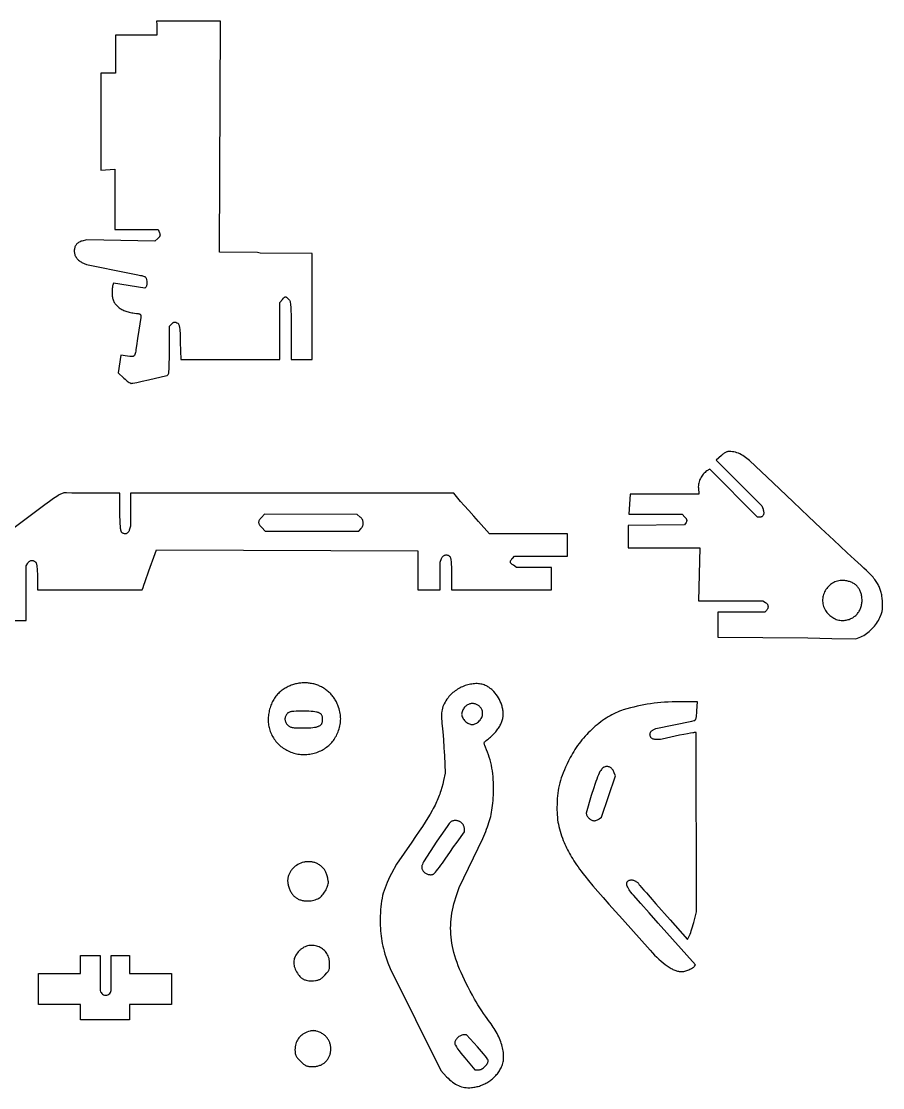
# Model space of a CAD drawing. Extents: x 28 to 1041, y 757 to 2190.
# Drawn here: x 617 to 1041, y 1662 to 2187 of the extents above; entities that cross this region are included whole.
import ezdxf

# ---------------------------------------------------------------- set-up
doc = ezdxf.new("R2010")
doc.units = 0
doc.header["$MEASUREMENT"] = 0
doc.layers.add('LAYER_1', color=18, linetype='CONTINUOUS')

msp = doc.modelspace()

# ---------------------------------------------------------------- linework, layer by layer
at = {"layer": 'LAYER_1'}
for points in [[(670.99, 2008.41), (671.31, 2008.44), (671.91, 2008.54), (673.84, 2008.91), (676.49, 2009.46), (679.59, 2010.13), (688.63, 2012.24), (688.82, 2012.32), (688.99, 2012.42), (689.14, 2012.58), (689.28, 2012.79), (689.39, 2013.07), (689.49, 2013.44), (689.57, 2013.9), (689.64, 2014.48), (689.69, 2015.17), (689.74, 2016.01), (689.8, 2018.13), (689.83, 2020.94), (689.83, 2024.55), (689.83, 2036.49), (690.91, 2037.58), (691.35, 2037.99), (691.72, 2038.29), (691.89, 2038.4), (692.05, 2038.49), (692.22, 2038.55), (692.38, 2038.58), (692.54, 2038.59), (692.71, 2038.58), (692.88, 2038.54), (693.06, 2038.47), (693.48, 2038.27), (693.96, 2037.98), (694.11, 2037.87), (694.24, 2037.72), (694.36, 2037.52), (694.47, 2037.27), (694.57, 2036.96), (694.67, 2036.6), (694.75, 2036.18), (694.83, 2035.68), (694.9, 2035.11), (694.96, 2034.47), (695.06, 2032.93), (695.15, 2031.02), (695.22, 2028.71), (695.45, 2020.08), (744.19, 2020.08), (744.19, 2048.14), (745.5, 2049.75), (745.93, 2050.28), (746.27, 2050.66), (746.42, 2050.79), (746.56, 2050.89), (746.69, 2050.96), (746.82, 2050.99), (746.96, 2050.99), (747.09, 2050.95), (747.24, 2050.89), (747.4, 2050.79), (747.77, 2050.49), (748.25, 2050.07), (748.49, 2049.84), (748.7, 2049.6), (748.89, 2049.33), (749.05, 2049.02), (749.19, 2048.64), (749.31, 2048.18), (749.41, 2047.61), (749.48, 2046.91), (749.55, 2046.07), (749.6, 2045.06), (749.63, 2043.86), (749.66, 2042.47), (749.68, 2038.97), (749.69, 2034.42), (749.69, 2020.08), (760.01, 2020.08), (760.01, 2072.37), (734.55, 2072.54), (733.18, 2072.88), (714.49, 2073.06), (714.95, 2186.58), (683.54, 2186.58), (683.67, 2185.03), (683.71, 2184.28), (683.73, 2183.38), (683.74, 2182.45), (683.72, 2181.59), (683.64, 2179.7), (663.35, 2179.69), (663.4, 2161.12), (656.12, 2161.12), (656.12, 2113.3), (663, 2113.78), (663, 2084.06), (684.37, 2084.06), (684.99, 2082.52), (685.13, 2082.09), (685.18, 2081.89), (685.22, 2081.7), (685.23, 2081.52), (685.23, 2081.35), (685.2, 2081.19), (685.16, 2081.02), (685.1, 2080.86), (685.02, 2080.7), (684.92, 2080.54), (684.8, 2080.38), (684.5, 2080.04), (684.1, 2079.68), (682.61, 2078.39), (649.17, 2079.12), (646.8, 2078.46), (646.34, 2078.32), (645.92, 2078.14), (645.52, 2077.94), (645.15, 2077.71), (644.81, 2077.46), (644.5, 2077.18), (644.22, 2076.89), (643.97, 2076.57), (643.75, 2076.24), (643.55, 2075.89), (643.39, 2075.53), (643.26, 2075.16), (643.16, 2074.77), (643.09, 2074.38), (643.04, 2073.98), (643.03, 2073.58), (643.05, 2073.18), (643.09, 2072.77), (643.17, 2072.36), (643.27, 2071.96), (643.41, 2071.56), (643.57, 2071.17), (643.76, 2070.78), (643.99, 2070.4), (644.24, 2070.04), (644.52, 2069.68), (644.83, 2069.35), (645.18, 2069.03), (645.55, 2068.72), (645.95, 2068.44), (646.38, 2068.18), (646.84, 2067.94), (649.06, 2066.89), (670.23, 2062.58), (674.35, 2061.8), (675.68, 2061.54), (676.22, 2061.42), (676.69, 2061.31), (677.09, 2061.19), (677.43, 2061.07), (677.72, 2060.95), (677.95, 2060.8), (678.14, 2060.64), (678.29, 2060.46), (678.41, 2060.26), (678.5, 2060.02), (678.56, 2059.75), (678.62, 2059.44), (678.7, 2058.69), (678.74, 2058.21), (678.74, 2057.75), (678.73, 2057.31), (678.69, 2056.9), (678.64, 2056.54), (678.56, 2056.24), (678.47, 2056), (678.42, 2055.92), (678.36, 2055.85), (677.79, 2055.33), (662.36, 2057.65), (661.99, 2056.7), (661.92, 2056.45), (661.85, 2056.1), (661.79, 2055.67), (661.73, 2055.18), (661.66, 2054.07), (661.63, 2053.47), (661.63, 2052.88), (661.64, 2052.36), (661.67, 2051.86), (661.73, 2051.37), (661.81, 2050.89), (661.91, 2050.42), (662.03, 2049.97), (662.18, 2049.53), (662.34, 2049.1), (662.53, 2048.69), (662.74, 2048.29), (662.97, 2047.9), (663.22, 2047.53), (663.5, 2047.17), (663.79, 2046.82), (664.11, 2046.49), (664.44, 2046.17), (664.8, 2045.86), (665.18, 2045.57), (665.58, 2045.29), (666, 2045.03), (666.44, 2044.78), (666.9, 2044.55), (667.38, 2044.33), (667.88, 2044.12), (668.4, 2043.93), (668.94, 2043.75), (669.5, 2043.59), (670.08, 2043.44), (670.68, 2043.31), (671.3, 2043.19), (671.94, 2043.09), (672.6, 2043), (673.66, 2042.87), (674.48, 2042.74), (674.8, 2042.67), (675.06, 2042.59), (675.29, 2042.5), (675.46, 2042.4), (675.6, 2042.28), (675.7, 2042.14), (675.76, 2041.99), (675.8, 2041.81), (675.81, 2041.6), (675.8, 2041.37), (675.72, 2040.8), (674.75, 2034.53), (674.14, 2030.46), (673.64, 2026.96), (673.38, 2025.08), (673.26, 2024.33), (673.14, 2023.68), (673.01, 2023.14), (672.87, 2022.69), (672.79, 2022.5), (672.71, 2022.33), (672.62, 2022.19), (672.52, 2022.06), (672.42, 2021.94), (672.3, 2021.85), (672.17, 2021.77), (672.04, 2021.71), (671.89, 2021.66), (671.73, 2021.62), (671.37, 2021.59), (670.94, 2021.6), (670.46, 2021.64), (669.26, 2021.79), (666.01, 2022.24), (664.7, 2013.54), (667.46, 2010.99), (668.03, 2010.48), (668.6, 2010), (669.14, 2009.57), (669.64, 2009.18), (670.09, 2008.87), (670.48, 2008.63), (670.78, 2008.47), (670.9, 2008.43)], [(1015.71, 1882.9), (1027.51, 1882.69), (1029.91, 1883.69), (1030.61, 1884.02), (1031.32, 1884.39), (1032.02, 1884.82), (1032.72, 1885.29), (1033.41, 1885.81), (1034.09, 1886.36), (1034.75, 1886.95), (1035.39, 1887.58), (1036.01, 1888.23), (1036.6, 1888.9), (1037.16, 1889.6), (1037.68, 1890.31), (1038.16, 1891.03), (1038.6, 1891.76), (1039, 1892.5), (1039.34, 1893.24), (1039.76, 1894.27), (1039.94, 1894.75), (1040.09, 1895.21), (1040.23, 1895.66), (1040.34, 1896.11), (1040.44, 1896.56), (1040.51, 1897.01), (1040.57, 1897.46), (1040.61, 1897.94), (1040.64, 1898.43), (1040.65, 1898.94), (1040.63, 1900.07), (1040.56, 1901.35), (1040.44, 1902.6), (1040.29, 1903.79), (1040.19, 1904.36), (1040.09, 1904.91), (1039.96, 1905.45), (1039.83, 1905.98), (1039.67, 1906.5), (1039.5, 1907.02), (1039.32, 1907.52), (1039.11, 1908.02), (1038.89, 1908.51), (1038.65, 1909), (1038.38, 1909.49), (1038.1, 1909.98), (1037.79, 1910.47), (1037.46, 1910.96), (1037.11, 1911.45), (1036.73, 1911.95), (1036.33, 1912.46), (1035.9, 1912.97), (1034.96, 1914.02), (1033.91, 1915.12), (1032.74, 1916.27), (1031.44, 1917.5), (1030, 1918.8), (1026.83, 1921.66), (1023.25, 1924.95), (1019.7, 1928.26), (1016.62, 1931.18), (1010.27, 1937.23), (1004.21, 1942.97), (996.68, 1950.08), (986.8, 1959.45), (975.24, 1970.43), (972.51, 1972.44), (971.86, 1972.88), (971.18, 1973.28), (970.45, 1973.66), (969.71, 1973.99), (968.97, 1974.27), (968.23, 1974.5), (967.51, 1974.67), (967.16, 1974.73), (966.83, 1974.78), (965.94, 1974.86), (965.55, 1974.88), (965.19, 1974.88), (964.86, 1974.86), (964.54, 1974.82), (964.24, 1974.76), (963.95, 1974.67), (963.66, 1974.56), (963.37, 1974.41), (963.08, 1974.24), (962.77, 1974.04), (962.45, 1973.8), (962.1, 1973.53), (961.33, 1972.87), (958.77, 1970.62), (981.2, 1948.15), (981.82, 1946.5), (981.96, 1946.11), (982.05, 1945.73), (982.12, 1945.36), (982.15, 1945.01), (982.15, 1944.67), (982.13, 1944.35), (982.07, 1944.05), (981.98, 1943.77), (981.87, 1943.52), (981.73, 1943.3), (981.57, 1943.1), (981.37, 1942.93), (981.16, 1942.8), (980.92, 1942.7), (980.66, 1942.64), (980.37, 1942.62), (979.15, 1942.62), (955.6, 1966.15), (954.25, 1965.31), (953.76, 1964.97), (953.29, 1964.59), (952.84, 1964.18), (952.42, 1963.74), (952.03, 1963.26), (951.66, 1962.76), (951.33, 1962.23), (951.03, 1961.68), (950.77, 1961.12), (950.54, 1960.54), (950.34, 1959.95), (950.19, 1959.35), (950.08, 1958.75), (950.01, 1958.15), (949.98, 1957.54), (950, 1956.95), (950.22, 1953.97), (916.53, 1953.97), (915.84, 1944), (942.12, 1944), (943.4, 1942.58), (943.73, 1942.2), (943.98, 1941.85), (944.08, 1941.68), (944.15, 1941.52), (944.21, 1941.37), (944.25, 1941.22), (944.28, 1941.07), (944.28, 1940.92), (944.27, 1940.78), (944.24, 1940.63), (944.19, 1940.48), (944.13, 1940.32), (943.95, 1940), (943.22, 1938.84), (915.5, 1938.47), (915.5, 1927.49), (950.65, 1927.49), (950.06, 1901.34), (981.64, 1901.34), (982.97, 1900.63), (983.24, 1900.47), (983.47, 1900.28), (983.68, 1900.07), (983.86, 1899.85), (984, 1899.6), (984.12, 1899.35), (984.2, 1899.08), (984.25, 1898.81), (984.27, 1898.53), (984.26, 1898.25), (984.21, 1897.97), (984.13, 1897.69), (984.02, 1897.42), (983.87, 1897.16), (983.69, 1896.9), (983.47, 1896.66), (982.65, 1895.84), (959.53, 1895.84), (959.53, 1883.47), (1003.91, 1883.11)], [(759.99, 1935.72), (782.96, 1935.72), (784.1, 1936.98), (784.38, 1937.32), (784.62, 1937.66), (784.81, 1938.02), (784.97, 1938.39), (785.08, 1938.76), (785.15, 1939.14), (785.19, 1939.52), (785.18, 1939.9), (785.13, 1940.27), (785.05, 1940.64), (784.92, 1941.01), (784.75, 1941.36), (784.55, 1941.7), (784.3, 1942.03), (784.02, 1942.34), (783.69, 1942.64), (782.15, 1943.93), (736.63, 1943.98), (735.14, 1942.38), (734.8, 1942.02), (734.51, 1941.67), (734.27, 1941.35), (734.07, 1941.04), (733.91, 1940.75), (733.81, 1940.46), (733.75, 1940.18), (733.74, 1939.91), (733.77, 1939.64), (733.85, 1939.36), (733.98, 1939.07), (734.15, 1938.78), (734.38, 1938.46), (734.65, 1938.14), (734.96, 1937.79), (735.33, 1937.41), (737.02, 1935.72)], [(1020.76, 1891.71), (1021.28, 1891.73), (1021.79, 1891.76), (1022.29, 1891.82), (1022.78, 1891.91), (1023.26, 1892.01), (1023.73, 1892.14), (1024.19, 1892.29), (1024.63, 1892.46), (1025.07, 1892.66), (1025.49, 1892.87), (1025.9, 1893.1), (1026.29, 1893.35), (1026.67, 1893.62), (1027.04, 1893.91), (1027.39, 1894.22), (1027.72, 1894.54), (1028.04, 1894.88), (1028.34, 1895.23), (1028.63, 1895.6), (1028.89, 1895.99), (1029.14, 1896.39), (1029.37, 1896.8), (1029.58, 1897.23), (1029.77, 1897.67), (1029.94, 1898.13), (1030.09, 1898.59), (1030.22, 1899.07), (1030.32, 1899.55), (1030.4, 1900.05), (1030.46, 1900.56), (1030.5, 1901.07), (1030.51, 1901.6), (1030.5, 1902.12), (1030.48, 1902.63), (1030.43, 1903.12), (1030.37, 1903.61), (1030.29, 1904.08), (1030.2, 1904.53), (1030.08, 1904.97), (1029.95, 1905.4), (1029.81, 1905.82), (1029.64, 1906.22), (1029.46, 1906.61), (1029.27, 1906.98), (1029.05, 1907.34), (1028.82, 1907.68), (1028.58, 1908.02), (1028.32, 1908.33), (1028.04, 1908.64), (1027.74, 1908.92), (1027.43, 1909.2), (1027.1, 1909.45), (1026.76, 1909.7), (1026.4, 1909.93), (1026.03, 1910.14), (1025.64, 1910.34), (1025.23, 1910.52), (1024.81, 1910.69), (1024.38, 1910.84), (1023.93, 1910.98), (1023.46, 1911.1), (1022.98, 1911.21), (1022.48, 1911.29), (1021.97, 1911.37), (1021.24, 1911.43), (1020.53, 1911.44), (1019.83, 1911.4), (1019.14, 1911.3), (1018.47, 1911.15), (1017.83, 1910.96), (1017.2, 1910.72), (1016.6, 1910.44), (1016.02, 1910.12), (1015.46, 1909.77), (1014.94, 1909.37), (1014.44, 1908.94), (1013.96, 1908.49), (1013.52, 1908), (1013.12, 1907.48), (1012.74, 1906.94), (1012.41, 1906.38), (1012.1, 1905.79), (1011.84, 1905.19), (1011.61, 1904.57), (1011.43, 1903.94), (1011.29, 1903.3), (1011.19, 1902.64), (1011.14, 1901.98), (1011.13, 1901.31), (1011.17, 1900.65), (1011.26, 1899.98), (1011.4, 1899.31), (1011.6, 1898.64), (1011.84, 1897.98), (1012.15, 1897.33), (1012.5, 1896.69), (1012.85, 1896.16), (1013.24, 1895.65), (1013.66, 1895.16), (1014.11, 1894.69), (1014.59, 1894.25), (1015.09, 1893.84), (1015.61, 1893.46), (1016.16, 1893.12), (1016.71, 1892.8), (1017.28, 1892.53), (1017.86, 1892.29), (1018.44, 1892.08), (1019.02, 1891.93), (1019.61, 1891.81), (1020.19, 1891.74)], [(755.99, 1825.78), (756.74, 1825.8), (757.48, 1825.84), (758.21, 1825.9), (758.92, 1826), (759.63, 1826.12), (760.33, 1826.26), (761.02, 1826.43), (761.7, 1826.62), (762.37, 1826.84), (763.02, 1827.08), (763.66, 1827.34), (764.28, 1827.63), (764.9, 1827.94), (765.49, 1828.27), (766.07, 1828.62), (766.64, 1828.99), (767.19, 1829.39), (767.72, 1829.8), (768.23, 1830.24), (768.73, 1830.69), (769.2, 1831.17), (769.66, 1831.66), (770.09, 1832.17), (770.51, 1832.7), (770.9, 1833.24), (771.28, 1833.81), (771.62, 1834.39), (771.95, 1834.98), (772.25, 1835.59), (772.53, 1836.22), (772.78, 1836.86), (773.01, 1837.52), (773.27, 1838.34), (773.48, 1839.12), (773.67, 1839.87), (773.82, 1840.59), (773.94, 1841.29), (774.03, 1841.97), (774.08, 1842.64), (774.1, 1843.31), (774.08, 1843.97), (774.03, 1844.65), (773.95, 1845.32), (773.84, 1846.02), (773.69, 1846.73), (773.51, 1847.47), (773.29, 1848.24), (773.04, 1849.05), (772.85, 1849.59), (772.65, 1850.12), (772.44, 1850.64), (772.21, 1851.15), (771.97, 1851.65), (771.71, 1852.13), (771.44, 1852.61), (771.16, 1853.07), (770.86, 1853.52), (770.55, 1853.96), (770.23, 1854.38), (769.9, 1854.8), (769.56, 1855.2), (769.2, 1855.59), (768.84, 1855.96), (768.46, 1856.33), (768.08, 1856.68), (767.68, 1857.02), (767.28, 1857.34), (766.86, 1857.65), (766.44, 1857.95), (766.01, 1858.24), (765.57, 1858.51), (765.12, 1858.77), (764.67, 1859.01), (764.21, 1859.24), (763.74, 1859.46), (763.27, 1859.67), (762.79, 1859.86), (762.3, 1860.03), (761.81, 1860.2), (761.32, 1860.34), (760.82, 1860.48), (760.31, 1860.6), (759.8, 1860.7), (759.29, 1860.79), (758.77, 1860.87), (758.25, 1860.93), (757.73, 1860.98), (757.21, 1861.01), (756.68, 1861.03), (756.15, 1861.03), (755.63, 1861.01), (755.1, 1860.98), (754.56, 1860.94), (754.03, 1860.88), (753.5, 1860.8), (752.97, 1860.71), (752.44, 1860.61), (751.91, 1860.48), (751.39, 1860.34), (750.86, 1860.19), (750.34, 1860.02), (749.81, 1859.83), (749.29, 1859.63), (748.78, 1859.41), (748.27, 1859.17), (747.76, 1858.92), (747.25, 1858.65), (746.75, 1858.36), (746.26, 1858.06), (745.77, 1857.74), (745.28, 1857.4), (744.8, 1857.04), (744.33, 1856.67), (743.88, 1856.27), (743.45, 1855.85), (743.03, 1855.41), (742.63, 1854.94), (742.24, 1854.46), (741.87, 1853.96), (741.52, 1853.43), (741.18, 1852.9), (740.86, 1852.34), (740.56, 1851.78), (740.28, 1851.19), (740.02, 1850.6), (739.77, 1849.99), (739.55, 1849.38), (739.34, 1848.75), (739.16, 1848.12), (738.99, 1847.48), (738.85, 1846.83), (738.73, 1846.18), (738.62, 1845.52), (738.54, 1844.87), (738.49, 1844.21), (738.45, 1843.55), (738.44, 1842.89), (738.45, 1842.23), (738.48, 1841.57), (738.54, 1840.92), (738.62, 1840.27), (738.73, 1839.63), (738.86, 1838.99), (739.01, 1838.37), (739.21, 1837.69), (739.44, 1837.02), (739.7, 1836.37), (739.99, 1835.73), (740.3, 1835.11), (740.64, 1834.49), (741, 1833.9), (741.39, 1833.32), (741.81, 1832.76), (742.24, 1832.21), (742.7, 1831.69), (743.18, 1831.18), (743.68, 1830.69), (744.2, 1830.22), (744.73, 1829.77), (745.29, 1829.34), (745.86, 1828.93), (746.45, 1828.54), (747.06, 1828.18), (747.68, 1827.84), (748.32, 1827.52), (748.96, 1827.23), (749.62, 1826.96), (750.3, 1826.72), (750.98, 1826.51), (751.67, 1826.32), (752.37, 1826.16), (753.08, 1826.02), (753.8, 1825.92), (754.53, 1825.84), (755.26, 1825.8)], [(838.42, 1661.87), (838.98, 1661.92), (839.54, 1662), (840.1, 1662.09), (840.66, 1662.2), (841.21, 1662.33), (841.76, 1662.47), (842.31, 1662.64), (842.85, 1662.82), (843.38, 1663.02), (843.91, 1663.24), (844.43, 1663.47), (844.95, 1663.72), (845.46, 1663.99), (845.96, 1664.27), (846.45, 1664.56), (846.93, 1664.87), (847.4, 1665.2), (847.86, 1665.53), (848.32, 1665.89), (848.76, 1666.25), (849.19, 1666.63), (849.6, 1667.02), (850.01, 1667.42), (850.4, 1667.84), (850.78, 1668.27), (851.14, 1668.7), (851.49, 1669.15), (851.82, 1669.61), (852.14, 1670.08), (852.44, 1670.56), (852.73, 1671.05), (852.99, 1671.55), (853.25, 1672.1), (853.48, 1672.66), (853.68, 1673.24), (853.85, 1673.84), (853.98, 1674.46), (854.09, 1675.09), (854.16, 1675.74), (854.21, 1676.4), (854.23, 1677.08), (854.21, 1677.77), (854.17, 1678.47), (854.1, 1679.18), (854, 1679.91), (853.87, 1680.65), (853.71, 1681.39), (853.52, 1682.15), (853.31, 1682.91), (853.06, 1683.68), (852.79, 1684.46), (852.49, 1685.25), (852.16, 1686.04), (851.81, 1686.83), (851.43, 1687.63), (851.02, 1688.44), (850.59, 1689.24), (850.13, 1690.05), (849.64, 1690.86), (849.12, 1691.67), (848.58, 1692.48), (848.02, 1693.29), (847.43, 1694.1), (846.81, 1694.9), (846.07, 1695.88), (845.25, 1697.03), (844.36, 1698.32), (843.44, 1699.71), (842.51, 1701.14), (841.61, 1702.58), (840.76, 1703.99), (839.98, 1705.32), (838.86, 1707.33), (837.79, 1709.29), (836.78, 1711.2), (835.83, 1713.07), (834.94, 1714.89), (834.1, 1716.68), (833.32, 1718.43), (832.6, 1720.14), (831.93, 1721.82), (831.32, 1723.47), (830.77, 1725.09), (830.27, 1726.69), (829.82, 1728.26), (829.43, 1729.82), (829.1, 1731.35), (828.81, 1732.87), (828.58, 1734.37), (828.4, 1735.87), (828.28, 1737.35), (828.2, 1738.83), (828.18, 1740.3), (828.2, 1741.77), (828.28, 1743.25), (828.41, 1744.72), (828.59, 1746.2), (828.81, 1747.69), (829.09, 1749.19), (829.41, 1750.7), (829.79, 1752.23), (830.21, 1753.77), (830.67, 1755.34), (831.19, 1756.92), (832.34, 1760.36), (844.05, 1784.44), (845.43, 1787.88), (845.88, 1789.03), (846.3, 1790.14), (846.67, 1791.2), (847.02, 1792.25), (847.33, 1793.27), (847.61, 1794.28), (847.87, 1795.29), (848.09, 1796.31), (848.3, 1797.35), (848.48, 1798.41), (848.64, 1799.51), (848.78, 1800.64), (848.9, 1801.84), (849.01, 1803.09), (849.1, 1804.41), (849.19, 1805.81), (849.25, 1807.37), (849.28, 1808.92), (849.28, 1810.44), (849.23, 1811.94), (849.15, 1813.42), (849.04, 1814.87), (848.88, 1816.3), (848.69, 1817.71), (848.47, 1819.1), (848.2, 1820.46), (847.9, 1821.79), (847.56, 1823.11), (847.19, 1824.4), (846.78, 1825.67), (846.33, 1826.91), (845.85, 1828.14), (845.36, 1829.32), (845.01, 1830.22), (844.89, 1830.58), (844.8, 1830.9), (844.74, 1831.17), (844.72, 1831.4), (844.72, 1831.6), (844.76, 1831.78), (844.84, 1831.94), (844.94, 1832.09), (845.08, 1832.24), (845.25, 1832.39), (845.68, 1832.71), (846.23, 1833.12), (846.76, 1833.53), (847.28, 1833.95), (847.78, 1834.37), (848.26, 1834.8), (848.72, 1835.23), (849.16, 1835.67), (849.59, 1836.11), (850, 1836.55), (850.38, 1836.99), (850.75, 1837.44), (851.11, 1837.9), (851.44, 1838.35), (851.75, 1838.81), (852.05, 1839.26), (852.32, 1839.73), (852.58, 1840.19), (852.81, 1840.65), (853.03, 1841.12), (853.22, 1841.58), (853.4, 1842.05), (853.56, 1842.52), (853.69, 1842.98), (853.81, 1843.45), (853.9, 1843.92), (853.98, 1844.39), (854.03, 1844.85), (854.06, 1845.32), (854.07, 1845.78), (854.06, 1846.25), (854.03, 1846.71), (853.98, 1847.17), (853.91, 1847.65), (853.82, 1848.14), (853.71, 1848.62), (853.59, 1849.1), (853.46, 1849.57), (853.32, 1850.05), (852.98, 1850.98), (852.6, 1851.89), (852.17, 1852.78), (851.69, 1853.65), (851.17, 1854.48), (850.61, 1855.28), (850.01, 1856.03), (849.37, 1856.75), (849.04, 1857.09), (848.7, 1857.42), (848.36, 1857.73), (848, 1858.03), (847.64, 1858.32), (847.28, 1858.6), (846.9, 1858.86), (846.52, 1859.1), (846.14, 1859.33), (845.75, 1859.54), (845.23, 1859.79), (844.7, 1860), (844.15, 1860.19), (843.58, 1860.34), (842.99, 1860.46), (842.4, 1860.55), (841.79, 1860.61), (841.17, 1860.64), (840.53, 1860.64), (839.9, 1860.61), (839.25, 1860.55), (838.6, 1860.47), (837.95, 1860.36), (837.29, 1860.22), (836.64, 1860.06), (835.98, 1859.87), (835.33, 1859.66), (834.69, 1859.42), (834.05, 1859.15), (833.41, 1858.87), (832.79, 1858.56), (832.17, 1858.22), (831.57, 1857.87), (830.98, 1857.49), (830.41, 1857.09), (829.85, 1856.67), (829.31, 1856.23), (828.79, 1855.77), (828.29, 1855.28), (827.81, 1854.78), (827.36, 1854.27), (826.93, 1853.73), (826.37, 1852.97), (825.87, 1852.23), (825.42, 1851.5), (825.03, 1850.79), (824.69, 1850.07), (824.4, 1849.35), (824.17, 1848.61), (823.98, 1847.84), (823.84, 1847.04), (823.74, 1846.2), (823.69, 1845.31), (823.67, 1844.36), (823.7, 1843.35), (823.76, 1842.26), (823.86, 1841.09), (824, 1839.83), (824.14, 1838.47), (824.29, 1836.87), (824.6, 1833.15), (824.88, 1829.14), (825, 1827.17), (825.1, 1825.31), (825.53, 1816.65), (824.68, 1812.93), (824.26, 1811.18), (823.82, 1809.51), (823.35, 1807.9), (823.09, 1807.11), (822.83, 1806.32), (822.54, 1805.54), (822.25, 1804.76), (821.93, 1803.98), (821.6, 1803.2), (821.25, 1802.41), (820.88, 1801.61), (820.48, 1800.8), (820.06, 1799.98), (819.62, 1799.13), (819.15, 1798.27), (818.12, 1796.48), (816.98, 1794.57), (815.69, 1792.53), (814.27, 1790.34), (812.69, 1787.98), (810.94, 1785.41), (809.01, 1782.63), (801.51, 1771.88), (799.05, 1767.15), (798.29, 1765.67), (797.6, 1764.24), (796.97, 1762.86), (796.4, 1761.52), (795.9, 1760.21), (795.45, 1758.91), (795.06, 1757.62), (794.71, 1756.33), (794.42, 1755.02), (794.17, 1753.68), (793.97, 1752.31), (793.81, 1750.89), (793.69, 1749.42), (793.6, 1747.87), (793.55, 1746.25), (793.52, 1744.54), (793.53, 1743.04), (793.55, 1741.61), (793.61, 1740.24), (793.68, 1738.93), (793.79, 1737.65), (793.92, 1736.4), (794.09, 1735.17), (794.29, 1733.95), (794.53, 1732.73), (794.81, 1731.49), (795.12, 1730.23), (795.48, 1728.94), (795.88, 1727.6), (796.32, 1726.21), (796.82, 1724.75), (797.36, 1723.21), (798.35, 1720.46), (823.29, 1670.23), (826.18, 1667.21), (826.93, 1666.46), (827.66, 1665.76), (828.39, 1665.13), (829.11, 1664.56), (829.84, 1664.04), (830.56, 1663.58), (831.29, 1663.18), (832.02, 1662.83), (832.76, 1662.54), (833.51, 1662.29), (834.28, 1662.1), (835.06, 1661.96), (835.87, 1661.87), (836.69, 1661.82), (837.54, 1661.82)], [(838.75, 1840.51), (838.98, 1840.52), (839.22, 1840.55), (839.45, 1840.59), (839.68, 1840.64), (840.14, 1840.8), (840.59, 1841), (841.04, 1841.26), (841.46, 1841.56), (841.87, 1841.89), (842.25, 1842.27), (842.61, 1842.67), (842.93, 1843.1), (843.21, 1843.55), (843.45, 1844.02), (843.65, 1844.5), (843.79, 1844.98), (843.85, 1845.23), (843.88, 1845.47), (843.91, 1845.72), (843.91, 1845.96), (843.9, 1846.38), (843.85, 1846.78), (843.76, 1847.17), (843.65, 1847.55), (843.5, 1847.9), (843.33, 1848.24), (843.14, 1848.56), (842.92, 1848.86), (842.68, 1849.15), (842.42, 1849.41), (842.14, 1849.65), (841.84, 1849.88), (841.53, 1850.08), (841.21, 1850.25), (840.87, 1850.41), (840.52, 1850.54), (840.17, 1850.65), (839.81, 1850.74), (839.44, 1850.8), (839.07, 1850.83), (838.7, 1850.84), (838.33, 1850.82), (837.96, 1850.77), (837.6, 1850.7), (837.24, 1850.59), (836.89, 1850.46), (836.54, 1850.3), (836.21, 1850.11), (835.89, 1849.88), (835.58, 1849.63), (835.29, 1849.34), (835.02, 1849.02), (834.73, 1848.62), (834.47, 1848.19), (834.22, 1847.73), (834.01, 1847.25), (833.84, 1846.79), (833.71, 1846.34), (833.62, 1845.92), (833.59, 1845.55), (833.6, 1845.34), (833.63, 1845.13), (833.67, 1844.92), (833.72, 1844.71), (833.88, 1844.27), (834.09, 1843.84), (834.34, 1843.41), (834.64, 1843), (834.97, 1842.59), (835.33, 1842.21), (835.72, 1841.86), (836.14, 1841.53), (836.56, 1841.24), (837, 1840.99), (837.45, 1840.79), (837.89, 1840.64), (838.11, 1840.59), (838.33, 1840.55), (838.54, 1840.52)], [(941.81, 1718.92), (942.14, 1718.93), (942.52, 1718.98), (942.94, 1719.06), (943.39, 1719.18), (943.86, 1719.32), (944.35, 1719.48), (944.85, 1719.67), (945.34, 1719.86), (945.82, 1720.07), (946.28, 1720.29), (946.71, 1720.52), (947.1, 1720.74), (947.44, 1720.96), (947.73, 1721.17), (947.96, 1721.37), (948.11, 1721.56), (948.57, 1722.32), (930.27, 1742.72), (925.79, 1747.81), (921.68, 1752.48), (918.05, 1756.54), (917.42, 1757.27), (916.86, 1757.96), (916.36, 1758.63), (915.93, 1759.26), (915.57, 1759.86), (915.28, 1760.42), (915.05, 1760.95), (914.9, 1761.44), (914.84, 1761.68), (914.81, 1761.9), (914.79, 1762.11), (914.79, 1762.32), (914.8, 1762.51), (914.84, 1762.69), (914.89, 1762.87), (914.96, 1763.03), (915.04, 1763.18), (915.15, 1763.32), (915.27, 1763.45), (915.41, 1763.57), (915.56, 1763.68), (915.74, 1763.78), (915.93, 1763.87), (916.14, 1763.94), (916.42, 1764.01), (916.73, 1764.05), (917.04, 1764.06), (917.37, 1764.04), (917.7, 1763.99), (918.03, 1763.91), (918.37, 1763.81), (918.69, 1763.68), (919.02, 1763.53), (919.33, 1763.36), (919.62, 1763.17), (919.9, 1762.96), (920.16, 1762.73), (920.39, 1762.49), (920.6, 1762.23), (920.78, 1761.96), (920.95, 1761.7), (921.23, 1761.33), (922.07, 1760.3), (923.17, 1759.02), (924.42, 1757.63), (926.3, 1755.55), (929.13, 1752.37), (936.09, 1744.48), (944.68, 1734.71), (945.52, 1736.33), (945.72, 1736.76), (945.96, 1737.37), (946.24, 1738.13), (946.54, 1739.01), (946.85, 1739.98), (947.16, 1741.02), (947.47, 1742.09), (947.77, 1743.17), (949.17, 1748.39), (949, 1836.54), (947.89, 1836.54), (947.62, 1836.52), (947.23, 1836.47), (946.1, 1836.3), (944.6, 1836.02), (942.8, 1835.67), (940.8, 1835.25), (938.67, 1834.79), (936.51, 1834.3), (934.39, 1833.8), (933.61, 1833.62), (932.85, 1833.46), (932.14, 1833.34), (931.46, 1833.24), (930.82, 1833.18), (930.22, 1833.14), (929.66, 1833.13), (929.15, 1833.14), (928.67, 1833.19), (928.24, 1833.26), (927.85, 1833.37), (927.51, 1833.5), (927.21, 1833.66), (926.96, 1833.84), (926.76, 1834.06), (926.67, 1834.18), (926.6, 1834.3), (926.47, 1834.58), (926.36, 1834.85), (926.29, 1835.12), (926.24, 1835.38), (926.22, 1835.63), (926.23, 1835.88), (926.27, 1836.12), (926.33, 1836.35), (926.42, 1836.57), (926.54, 1836.79), (926.69, 1836.99), (926.86, 1837.19), (927.06, 1837.38), (927.29, 1837.56), (927.55, 1837.73), (927.83, 1837.9), (929.06, 1838.56), (946.78, 1842.1), (947.92, 1842.44), (948.08, 1842.5), (948.23, 1842.58), (948.36, 1842.69), (948.49, 1842.82), (948.6, 1842.98), (948.7, 1843.17), (948.79, 1843.39), (948.88, 1843.65), (948.95, 1843.95), (949.02, 1844.28), (949.14, 1845.07), (949.23, 1846.05), (949.3, 1847.23), (949.53, 1851.67), (941.15, 1851.67), (939.1, 1851.66), (937.13, 1851.62), (935.23, 1851.56), (933.4, 1851.47), (931.62, 1851.34), (929.89, 1851.19), (928.2, 1851.01), (926.53, 1850.79), (924.88, 1850.53), (923.24, 1850.25), (921.6, 1849.92), (919.95, 1849.55), (918.28, 1849.15), (916.58, 1848.7), (914.85, 1848.22), (913.07, 1847.68), (912.15, 1847.38), (911.22, 1847.04), (910.29, 1846.67), (909.36, 1846.26), (908.43, 1845.81), (907.5, 1845.33), (906.57, 1844.81), (905.64, 1844.27), (904.71, 1843.69), (903.79, 1843.09), (902.87, 1842.45), (901.97, 1841.79), (901.06, 1841.1), (900.17, 1840.38), (899.29, 1839.65), (898.42, 1838.88), (897.57, 1838.1), (896.72, 1837.29), (895.89, 1836.46), (895.08, 1835.62), (894.29, 1834.75), (893.51, 1833.87), (892.76, 1832.97), (892.02, 1832.06), (891.31, 1831.14), (890.62, 1830.2), (889.95, 1829.24), (889.31, 1828.28), (888.7, 1827.31), (888.11, 1826.33), (887.55, 1825.34), (887.03, 1824.34), (886.19, 1822.68), (885.42, 1821.11), (884.73, 1819.62), (884.1, 1818.2), (883.53, 1816.83), (883.03, 1815.52), (882.58, 1814.25), (882.18, 1813), (881.84, 1811.76), (881.54, 1810.53), (881.29, 1809.29), (881.07, 1808.04), (880.89, 1806.75), (880.75, 1805.43), (880.64, 1804.05), (880.55, 1802.61), (880.5, 1801.21), (880.47, 1799.86), (880.47, 1798.55), (880.5, 1797.29), (880.57, 1796.07), (880.66, 1794.87), (880.79, 1793.7), (880.95, 1792.56), (881.15, 1791.42), (881.38, 1790.3), (881.65, 1789.18), (881.96, 1788.06), (882.31, 1786.93), (882.69, 1785.79), (883.11, 1784.63), (883.58, 1783.45), (883.96, 1782.53), (884.35, 1781.63), (884.76, 1780.72), (885.18, 1779.83), (885.63, 1778.93), (886.09, 1778.04), (886.58, 1777.14), (887.09, 1776.23), (887.63, 1775.31), (888.2, 1774.38), (888.8, 1773.43), (889.43, 1772.47), (890.11, 1771.48), (890.82, 1770.47), (891.57, 1769.43), (892.36, 1768.35), (893.2, 1767.25), (894.09, 1766.11), (896.01, 1763.71), (898.15, 1761.13), (900.52, 1758.34), (903.14, 1755.33), (906.03, 1752.06), (909.2, 1748.52), (912.68, 1744.69), (926.32, 1729.49), (927.41, 1728.25), (928.49, 1727.09), (929.56, 1726), (930.62, 1724.99), (931.66, 1724.05), (932.68, 1723.19), (933.69, 1722.4), (934.67, 1721.7), (935.64, 1721.07), (936.12, 1720.78), (936.59, 1720.52), (937.06, 1720.27), (937.52, 1720.05), (937.98, 1719.84), (938.43, 1719.66), (938.87, 1719.49), (939.31, 1719.35), (939.74, 1719.23), (940.17, 1719.12), (940.59, 1719.04), (941, 1718.98), (941.41, 1718.94)], [(755.77, 1838.86), (757.09, 1838.87), (758.28, 1838.9), (759.37, 1838.96), (760.34, 1839.05), (761.21, 1839.16), (761.98, 1839.31), (762.33, 1839.39), (762.66, 1839.49), (762.96, 1839.59), (763.24, 1839.7), (763.5, 1839.82), (763.74, 1839.96), (763.96, 1840.1), (764.16, 1840.25), (764.34, 1840.41), (764.5, 1840.58), (764.65, 1840.76), (764.77, 1840.95), (764.88, 1841.16), (764.97, 1841.37), (765.05, 1841.6), (765.11, 1841.84), (765.16, 1842.09), (765.19, 1842.35), (765.22, 1842.92), (765.19, 1843.53), (765.17, 1843.81), (765.13, 1844.08), (765.07, 1844.34), (765.01, 1844.58), (764.93, 1844.81), (764.83, 1845.02), (764.72, 1845.22), (764.58, 1845.41), (764.44, 1845.59), (764.27, 1845.75), (764.08, 1845.91), (763.88, 1846.05), (763.65, 1846.18), (763.4, 1846.3), (763.13, 1846.41), (762.83, 1846.51), (762.51, 1846.61), (762.17, 1846.69), (761.4, 1846.83), (760.53, 1846.94), (759.53, 1847.02), (758.42, 1847.07), (757.18, 1847.1), (755.81, 1847.11), (753.84, 1847.1), (752.24, 1847.06), (750.97, 1846.99), (750.44, 1846.94), (749.98, 1846.88), (749.57, 1846.8), (749.21, 1846.72), (748.9, 1846.61), (748.62, 1846.5), (748.38, 1846.36), (748.16, 1846.21), (747.96, 1846.04), (747.78, 1845.85), (747.51, 1845.53), (747.28, 1845.19), (747.09, 1844.85), (746.93, 1844.5), (746.82, 1844.14), (746.74, 1843.77), (746.7, 1843.4), (746.7, 1843.04), (746.73, 1842.67), (746.8, 1842.3), (746.91, 1841.94), (747.06, 1841.58), (747.24, 1841.23), (747.46, 1840.88), (747.72, 1840.55), (748.02, 1840.23), (748.24, 1840.02), (748.46, 1839.83), (748.7, 1839.67), (748.96, 1839.52), (749.24, 1839.39), (749.55, 1839.28), (749.9, 1839.18), (750.29, 1839.1), (750.73, 1839.03), (751.23, 1838.98), (751.79, 1838.94), (752.42, 1838.9), (753.92, 1838.87)], [(898.53, 1793.19), (898.86, 1793.21), (899.22, 1793.26), (899.59, 1793.34), (899.97, 1793.44), (900.33, 1793.57), (900.67, 1793.72), (900.99, 1793.88), (901.25, 1794.05), (902.43, 1794.92), (909.21, 1815.3), (908.63, 1816.83), (908.46, 1817.25), (908.26, 1817.65), (908.05, 1818.01), (907.83, 1818.34), (907.59, 1818.64), (907.33, 1818.91), (907.06, 1819.14), (906.78, 1819.35), (906.48, 1819.52), (906.18, 1819.65), (905.86, 1819.75), (905.53, 1819.82), (905.19, 1819.85), (904.84, 1819.85), (904.48, 1819.81), (904.11, 1819.74), (903.73, 1819.62), (903.54, 1819.53), (903.36, 1819.44), (903.18, 1819.32), (903.01, 1819.19), (902.83, 1819.04), (902.66, 1818.87), (902.48, 1818.68), (902.31, 1818.46), (901.96, 1817.96), (901.61, 1817.35), (901.24, 1816.63), (900.85, 1815.79), (900.45, 1814.81), (900.02, 1813.69), (899.56, 1812.41), (899.06, 1810.97), (898.53, 1809.36), (897.32, 1805.58), (894.83, 1796.96), (894.86, 1796.67), (894.93, 1796.36), (895.05, 1796.05), (895.2, 1795.73), (895.39, 1795.42), (895.61, 1795.1), (895.86, 1794.8), (896.13, 1794.51), (896.41, 1794.24), (896.71, 1793.99), (897.02, 1793.76), (897.33, 1793.57), (897.64, 1793.41), (897.94, 1793.29), (898.24, 1793.22)], [(819.33, 1766.75), (819.48, 1766.81), (819.66, 1766.92), (819.87, 1767.08), (820.1, 1767.29), (820.65, 1767.83), (821.27, 1768.52), (821.95, 1769.34), (822.66, 1770.26), (823.4, 1771.26), (824.14, 1772.32), (825.8, 1774.76), (827.7, 1777.52), (829.62, 1780.26), (831.32, 1782.65), (834.97, 1787.74), (834.95, 1789.19), (834.93, 1789.53), (834.88, 1789.86), (834.8, 1790.18), (834.7, 1790.49), (834.57, 1790.78), (834.43, 1791.06), (834.25, 1791.33), (834.06, 1791.58), (833.86, 1791.81), (833.63, 1792.04), (833.39, 1792.24), (833.14, 1792.43), (832.87, 1792.6), (832.59, 1792.76), (832.31, 1792.89), (832.01, 1793.01), (831.71, 1793.11), (831.41, 1793.19), (831.1, 1793.24), (830.79, 1793.28), (830.48, 1793.29), (830.18, 1793.29), (829.87, 1793.26), (829.57, 1793.2), (829.28, 1793.13), (828.99, 1793.03), (828.71, 1792.9), (828.44, 1792.75), (828.19, 1792.57), (827.95, 1792.37), (827.72, 1792.14), (827.51, 1791.88), (826.74, 1790.8), (825.33, 1788.78), (821.39, 1783.07), (814.88, 1772.96), (814.52, 1772.25), (814.25, 1771.64), (814.15, 1771.37), (814.07, 1771.11), (814.01, 1770.87), (813.97, 1770.64), (813.95, 1770.42), (813.95, 1770.21), (813.96, 1770), (814, 1769.8), (814.06, 1769.59), (814.13, 1769.39), (814.33, 1768.97), (814.51, 1768.66), (814.73, 1768.37), (814.97, 1768.09), (815.23, 1767.84), (815.52, 1767.61), (815.83, 1767.4), (816.15, 1767.21), (816.48, 1767.04), (816.83, 1766.91), (817.18, 1766.79), (817.54, 1766.71), (817.91, 1766.65), (818.27, 1766.63), (818.63, 1766.64), (818.99, 1766.67)], [(758.82, 1753.75), (759.49, 1753.83), (760.19, 1753.95), (760.9, 1754.12), (761.59, 1754.31), (762.24, 1754.54), (762.84, 1754.78), (763.37, 1755.04), (763.59, 1755.18), (763.79, 1755.31), (764.22, 1755.65), (764.64, 1756.05), (765.05, 1756.5), (765.45, 1756.99), (765.84, 1757.52), (766.21, 1758.07), (766.56, 1758.65), (766.88, 1759.23), (767.17, 1759.82), (767.43, 1760.41), (767.64, 1760.98), (767.82, 1761.54), (767.94, 1762.06), (768.02, 1762.56), (768.04, 1763.01), (768.03, 1763.21), (768, 1763.4), (767.71, 1764.86), (767.44, 1766.06), (767.3, 1766.57), (767.16, 1767.03), (767.02, 1767.46), (766.86, 1767.84), (766.69, 1768.2), (766.51, 1768.53), (766.31, 1768.85), (766.09, 1769.15), (765.85, 1769.45), (765.58, 1769.75), (764.96, 1770.38), (764.63, 1770.68), (764.29, 1770.96), (763.94, 1771.23), (763.59, 1771.47), (763.23, 1771.7), (762.87, 1771.91), (762.5, 1772.1), (762.13, 1772.27), (761.75, 1772.42), (761.37, 1772.56), (760.98, 1772.68), (760.6, 1772.78), (760.21, 1772.86), (759.82, 1772.93), (759.43, 1772.98), (759.03, 1773.02), (758.64, 1773.04), (758.25, 1773.04), (757.86, 1773.03), (757.46, 1773), (757.07, 1772.96), (756.69, 1772.91), (756.3, 1772.84), (755.92, 1772.75), (755.17, 1772.55), (754.43, 1772.28), (753.72, 1771.97), (753.02, 1771.61), (752.36, 1771.21), (751.73, 1770.75), (751.43, 1770.51), (751.14, 1770.26), (750.86, 1770), (750.59, 1769.73), (750.33, 1769.45), (750.08, 1769.16), (749.84, 1768.86), (749.61, 1768.55), (749.4, 1768.23), (749.2, 1767.91), (749.01, 1767.58), (748.84, 1767.24), (748.68, 1766.89), (748.54, 1766.53), (748.42, 1766.17), (748.3, 1765.81), (748.21, 1765.43), (748.13, 1765.05), (748.07, 1764.67), (748.03, 1764.27), (748.01, 1763.88), (748, 1763.48), (748.02, 1763.07), (748.05, 1762.66), (748.1, 1762.24), (748.18, 1761.82), (748.27, 1761.4), (748.39, 1760.97), (748.54, 1760.49), (748.71, 1760.03), (748.88, 1759.58), (749.07, 1759.15), (749.26, 1758.74), (749.47, 1758.34), (749.69, 1757.96), (749.92, 1757.59), (750.17, 1757.24), (750.42, 1756.91), (750.69, 1756.59), (750.96, 1756.29), (751.25, 1756.01), (751.55, 1755.74), (751.86, 1755.49), (752.18, 1755.26), (752.51, 1755.04), (752.86, 1754.84), (753.21, 1754.65), (753.58, 1754.48), (753.95, 1754.33), (754.34, 1754.2), (754.74, 1754.08), (755.15, 1753.98), (755.57, 1753.89), (756, 1753.82), (756.45, 1753.77), (756.9, 1753.73), (757.36, 1753.71), (757.84, 1753.71), (758.32, 1753.72)], [(768.46, 1720.15), (768.56, 1720.42), (768.62, 1720.65), (768.65, 1720.88), (768.66, 1721.13), (768.63, 1721.87), (768.61, 1722.43), (768.61, 1723.18), (768.6, 1723.56), (768.58, 1723.93), (768.54, 1724.29), (768.49, 1724.65), (768.43, 1725), (768.35, 1725.34), (768.16, 1726), (767.92, 1726.63), (767.64, 1727.23), (767.31, 1727.8), (766.94, 1728.34), (766.54, 1728.84), (766.1, 1729.31), (765.63, 1729.73), (765.13, 1730.13), (764.6, 1730.48), (764.05, 1730.8), (763.48, 1731.07), (762.89, 1731.31), (762.29, 1731.5), (761.67, 1731.65), (761.04, 1731.75), (760.41, 1731.81), (759.77, 1731.83), (759.13, 1731.79), (758.49, 1731.71), (757.85, 1731.58), (757.22, 1731.4), (756.6, 1731.17), (756, 1730.89), (755.4, 1730.55), (755.11, 1730.37), (754.83, 1730.17), (754.55, 1729.95), (754.27, 1729.72), (754.01, 1729.48), (753.74, 1729.22), (753.49, 1728.95), (753.24, 1728.67), (752.79, 1728.1), (752.39, 1727.55), (752.04, 1727), (751.74, 1726.45), (751.49, 1725.91), (751.29, 1725.36), (751.14, 1724.82), (751.05, 1724.27), (751, 1723.71), (751, 1723.15), (751.05, 1722.58), (751.14, 1722), (751.29, 1721.4), (751.48, 1720.8), (751.73, 1720.18), (752.02, 1719.54), (752.39, 1718.81), (752.77, 1718.15), (753.17, 1717.55), (753.59, 1717), (754.02, 1716.51), (754.48, 1716.07), (754.71, 1715.87), (754.96, 1715.69), (755.21, 1715.52), (755.46, 1715.36), (755.72, 1715.21), (755.99, 1715.08), (756.27, 1714.95), (756.56, 1714.85), (757.15, 1714.66), (757.77, 1714.53), (758.44, 1714.44), (759.14, 1714.4), (759.87, 1714.4), (760.65, 1714.45), (761.63, 1714.55), (762.06, 1714.61), (762.46, 1714.68), (762.84, 1714.77), (763.19, 1714.87), (763.51, 1714.99), (763.83, 1715.13), (764.13, 1715.29), (764.43, 1715.47), (764.72, 1715.67), (765.01, 1715.91), (765.31, 1716.17), (765.61, 1716.46), (766.27, 1717.15), (767.35, 1718.33), (767.67, 1718.72), (767.9, 1719.01), (768.06, 1719.27), (768.19, 1719.51)], [(760.42, 1672.21), (760.9, 1672.22), (761.36, 1672.25), (761.81, 1672.3), (762.25, 1672.37), (762.68, 1672.46), (763.09, 1672.56), (763.49, 1672.68), (763.88, 1672.82), (764.25, 1672.97), (764.62, 1673.14), (764.97, 1673.33), (765.3, 1673.53), (765.63, 1673.74), (765.94, 1673.96), (766.23, 1674.2), (766.52, 1674.45), (766.78, 1674.71), (767.04, 1674.98), (767.28, 1675.27), (767.51, 1675.56), (767.73, 1675.86), (767.93, 1676.17), (768.11, 1676.49), (768.29, 1676.81), (768.45, 1677.15), (768.59, 1677.49), (768.72, 1677.83), (768.84, 1678.18), (768.94, 1678.54), (769.02, 1678.89), (769.1, 1679.26), (769.16, 1679.62), (769.2, 1679.99), (769.23, 1680.36), (769.24, 1680.73), (769.24, 1681.1), (769.22, 1681.47), (769.19, 1681.84), (769.14, 1682.21), (769.08, 1682.58), (769, 1682.95), (768.91, 1683.31), (768.8, 1683.67), (768.68, 1684.03), (768.54, 1684.38), (768.38, 1684.72), (768.21, 1685.07), (768.02, 1685.4), (767.82, 1685.73), (767.6, 1686.05), (767.36, 1686.36), (767.11, 1686.67), (766.84, 1686.96), (766.56, 1687.25), (766.26, 1687.53), (765.94, 1687.79), (765.6, 1688.05), (765.25, 1688.29), (764.88, 1688.52), (764.5, 1688.74), (764.1, 1688.94), (763.68, 1689.13), (763.24, 1689.31), (762.79, 1689.47), (762.11, 1689.67), (761.8, 1689.75), (761.49, 1689.81), (761.2, 1689.85), (760.9, 1689.87), (760.61, 1689.88), (760.31, 1689.87), (760.01, 1689.84), (759.7, 1689.79), (759.37, 1689.72), (759.03, 1689.63), (758.28, 1689.4), (757.43, 1689.09), (756.75, 1688.81), (756.11, 1688.48), (755.51, 1688.12), (754.95, 1687.72), (754.43, 1687.29), (753.95, 1686.82), (753.51, 1686.32), (753.12, 1685.79), (752.77, 1685.22), (752.47, 1684.63), (752.21, 1684), (751.99, 1683.35), (751.83, 1682.67), (751.71, 1681.97), (751.63, 1681.23), (751.61, 1680.48), (751.63, 1679.62), (751.66, 1679.23), (751.71, 1678.88), (751.77, 1678.54), (751.86, 1678.21), (751.96, 1677.9), (752.1, 1677.6), (752.25, 1677.3), (752.44, 1676.99), (752.66, 1676.68), (752.91, 1676.36), (753.19, 1676.03), (753.52, 1675.67), (754.28, 1674.88), (755.1, 1674.08), (755.47, 1673.75), (755.81, 1673.45), (756.14, 1673.2), (756.46, 1672.98), (756.77, 1672.8), (757.08, 1672.65), (757.4, 1672.52), (757.74, 1672.42), (758.1, 1672.35), (758.49, 1672.29), (758.9, 1672.25), (759.36, 1672.23)], [(841.97, 1670.59), (842.15, 1670.59), (842.33, 1670.62), (842.71, 1670.7), (843.1, 1670.84), (843.5, 1671.03), (843.89, 1671.27), (844.28, 1671.53), (844.66, 1671.84), (845.02, 1672.16), (845.36, 1672.51), (845.68, 1672.88), (845.96, 1673.26), (846.2, 1673.64), (846.39, 1674.02), (846.54, 1674.4), (846.63, 1674.76), (846.66, 1674.94), (846.67, 1675.11), (846.64, 1675.24), (846.56, 1675.42), (846.43, 1675.65), (846.25, 1675.93), (845.76, 1676.63), (845.11, 1677.48), (844.32, 1678.47), (843.42, 1679.55), (842.42, 1680.7), (841.35, 1681.9), (836.04, 1687.78), (834.47, 1687.78), (834.11, 1687.75), (833.73, 1687.68), (833.36, 1687.55), (832.98, 1687.39), (832.61, 1687.19), (832.26, 1686.96), (831.91, 1686.7), (831.59, 1686.41), (831.29, 1686.1), (831.01, 1685.77), (830.77, 1685.43), (830.56, 1685.08), (830.39, 1684.72), (830.26, 1684.36), (830.18, 1684), (830.15, 1683.65), (830.18, 1683.48), (830.26, 1683.26), (830.38, 1682.98), (830.55, 1682.66), (831.01, 1681.88), (831.62, 1680.96), (832.36, 1679.93), (833.21, 1678.81), (834.14, 1677.64), (835.14, 1676.44), (840.13, 1670.6)]]:
    msp.add_lwpolyline(points, close=True, dxfattribs=at)
msp.add_lwpolyline([(603.7, 1891.69), (619.43, 1891.69), (619.43, 1918.61), (620.15, 1919.94), (620.31, 1920.21), (620.5, 1920.45), (620.7, 1920.65), (620.93, 1920.83), (621.17, 1920.97), (621.43, 1921.09), (621.69, 1921.17), (621.96, 1921.22), (622.24, 1921.24), (622.52, 1921.23), (622.8, 1921.18), (623.08, 1921.1), (623.35, 1920.99), (623.62, 1920.84), (623.87, 1920.66), (624.11, 1920.45), (624.21, 1920.32), (624.3, 1920.15), (624.38, 1919.93), (624.46, 1919.67), (624.53, 1919.36), (624.6, 1919), (624.72, 1918.16), (624.81, 1917.15), (624.88, 1915.99), (624.92, 1914.68), (624.94, 1913.22), (624.94, 1906.82), (676.39, 1906.82), (676.87, 1908.03), (677.25, 1909.04), (677.91, 1910.9), (679.73, 1916.11), (682.77, 1924.71), (683.44, 1926.43), (812.07, 1926.07), (812.07, 1906.82), (823.08, 1906.82), (823.08, 1920.5), (823.75, 1922.26), (823.9, 1922.6), (824.07, 1922.9), (824.27, 1923.16), (824.49, 1923.39), (824.72, 1923.59), (824.97, 1923.75), (825.23, 1923.87), (825.5, 1923.95), (825.79, 1924), (826.07, 1924.01), (826.36, 1923.97), (826.65, 1923.9), (826.94, 1923.79), (827.22, 1923.63), (827.49, 1923.44), (827.76, 1923.2), (827.86, 1923.07), (827.95, 1922.88), (828.04, 1922.64), (828.12, 1922.35), (828.19, 1922), (828.26, 1921.59), (828.38, 1920.62), (828.47, 1919.43), (828.53, 1918.03), (828.57, 1916.42), (828.59, 1914.6), (828.59, 1906.82), (877.79, 1906.82), (877.79, 1917.83), (860.54, 1917.83), (859.01, 1918.9), (858.69, 1919.13), (858.41, 1919.35), (858.17, 1919.56), (857.97, 1919.76), (857.81, 1919.95), (857.69, 1920.14), (857.61, 1920.33), (857.56, 1920.51), (857.56, 1920.7), (857.59, 1920.89), (857.66, 1921.09), (857.77, 1921.3), (857.91, 1921.52), (858.09, 1921.75), (858.31, 1921.99), (858.56, 1922.26), (859.64, 1923.34), (885.69, 1923.34), (885.69, 1934.34), (847.35, 1934.34), (841.9, 1940.36), (839.51, 1943.01), (837.05, 1945.78), (834.81, 1948.33), (833.07, 1950.34), (829.7, 1954.3), (670.69, 1954.3), (670.75, 1938.13), (670.14, 1936.24), (670, 1935.88), (669.85, 1935.56), (669.67, 1935.28), (669.47, 1935.03), (669.26, 1934.82), (669.03, 1934.65), (668.79, 1934.52), (668.53, 1934.43), (668.27, 1934.37), (668, 1934.36), (667.73, 1934.39), (667.45, 1934.46), (667.17, 1934.57), (666.9, 1934.73), (666.62, 1934.93), (666.35, 1935.17), (666.25, 1935.31), (666.16, 1935.51), (666.07, 1935.77), (665.99, 1936.09), (665.92, 1936.48), (665.85, 1936.94), (665.73, 1938.04), (665.64, 1939.41), (665.58, 1941.05), (665.54, 1942.96), (665.53, 1945.15), (665.53, 1954.3), (641.79, 1954.4), (639.2, 1954.52), (638.79, 1954.53), (638.38, 1954.51), (637.98, 1954.47), (637.58, 1954.38), (637.15, 1954.26), (636.7, 1954.09), (636.21, 1953.86), (635.68, 1953.58), (635.09, 1953.24), (634.43, 1952.82), (633.69, 1952.33), (632.87, 1951.76), (630.94, 1950.36), (628.54, 1948.58), (618.04, 1940.74), (604.12, 1930.43)], dxfattribs=at)
msp.add_lwpolyline([(690.86, 1702.8), (670.22, 1702.8), (670.22, 1695.23), (646.14, 1695.23), (646.14, 1702.8), (625.5, 1702.8), (625.5, 1717.93), (646.14, 1717.94), (646.14, 1726.88), (655.77, 1726.88), (655.77, 1710.12, 0.414214), (658.53, 1707.37, 0.414214), (661.28, 1710.12), (661.28, 1726.88), (670.22, 1726.88), (670.22, 1717.94), (690.86, 1717.93)], format="xyb", close=True, dxfattribs=at)

doc.saveas('drawing.dxf')
